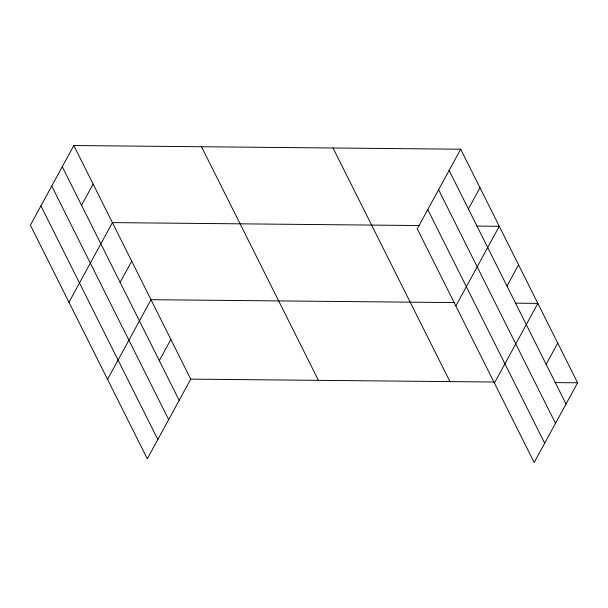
<?xml version="1.0" encoding="UTF-8"?>
<svg xmlns="http://www.w3.org/2000/svg" width="608" height="608" viewBox="0 0 608 608"><rect width="100%" height="100%" fill="white"/><g stroke="black" fill="none" stroke-linecap="round" stroke-linejoin="round"><path stroke-width="0.91" d="M73.834 145.525L30.4 225.196L147.303 458.789L190.745 379.126L73.834 145.525L460.697 149.211L577.6 382.804L534.166 462.475L417.255 228.874L460.697 149.211M81.556 205.291L93.123 184.064M68.978 302.282L112.419 222.612L419.482 225.538M120.133 282.378L131.708 261.159M107.555 379.369L150.997 299.698L454.305 302.586M159.296 360.635L170.871 339.408M468.411 208.97L479.986 187.75M455.833 305.961L499.274 226.298L476.74 226.077M506.988 286.064L518.563 264.837M494.418 383.055L537.852 303.384L515.326 303.172M546.159 364.314L557.726 343.094M190.745 379.126L494.053 382.014M555.074 382.592L577.6 382.804M449.122 170.43L566.033 404.031M438.604 189.719L555.514 423.32M427.774 209.585L544.677 443.186M333.032 147.995L449.935 381.588M201.499 146.741L318.41 380.342M62.267 166.744L179.17 400.345M51.748 186.033L168.659 419.634M40.918 205.907L157.822 439.508"/></g></svg>
